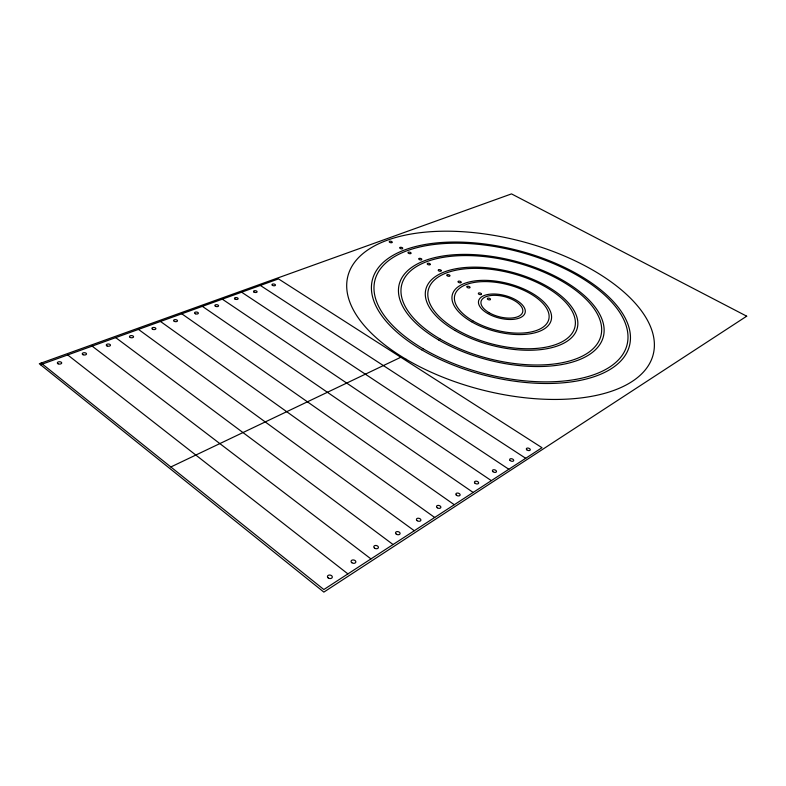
<?xml version="1.0" encoding="UTF-8"?>
<svg xmlns="http://www.w3.org/2000/svg" width="786" height="786" viewBox="0 0 786 786"><rect width="100%" height="100%" fill="white"/><g stroke="black" fill="none" stroke-linecap="round" stroke-linejoin="round"><path stroke-width="1.18" d="M170.847 466.972L400.821 357.257M40.538 364.733L278.499 278.902L541.996 447.696L323.852 589.539L41.147 363.073M260.353 285.446L525.706 458.287M241.636 292.205L508.827 469.262M222.32 299.171L491.329 480.639M202.375 306.363L473.162 492.458M181.782 313.791L454.288 504.72M160.491 321.474L434.687 517.473M138.483 329.413L414.291 530.737M115.709 337.626L393.069 544.531M92.129 346.125L370.953 558.915M67.704 354.938L347.903 573.898M392.076 242.54A1.592 0.727 11.3 0 1 390.583 242.678A1.592 0.727 11.3 0 1 389.237 241.98M389.345 241.39A1.592 0.727 11.3 0 1 390.848 241.253A1.592 0.727 11.3 0 1 392.185 241.95M402.619 248.681A1.601 0.737 11.6 0 1 401.106 248.808A1.601 0.737 11.6 0 1 399.769 248.091M399.877 247.502A1.601 0.737 11.6 0 1 401.391 247.364A1.601 0.737 11.6 0 1 402.746 248.081M410.911 253.495A1.611 0.737 11.8 0 1 409.378 253.623A1.611 0.737 11.8 0 1 408.042 252.895M408.15 252.316A1.611 0.737 11.8 0 1 409.683 252.178A1.611 0.737 11.8 0 1 411.039 252.915M421.689 259.753A1.621 0.747 12.1 0 1 420.137 259.881A1.621 0.747 12.1 0 1 418.791 259.125M418.918 258.545A1.621 0.747 12.1 0 1 420.471 258.417A1.621 0.747 12.1 0 1 421.817 259.174M430.158 264.676A1.621 0.757 12.3 0 1 428.586 264.803A1.621 0.757 12.3 0 1 427.23 264.027M427.368 263.457A1.621 0.757 12.3 0 1 428.93 263.33A1.621 0.757 12.3 0 1 430.286 264.106M441.162 271.062A1.631 0.766 12.6 0 1 439.57 271.199A1.631 0.766 12.6 0 1 438.215 270.394M438.342 269.834A1.631 0.766 12.6 0 1 439.934 269.706A1.631 0.766 12.6 0 1 441.29 270.502M449.808 276.083A1.641 0.776 12.8 0 1 448.207 276.22A1.641 0.776 12.8 0 1 446.831 275.395M446.969 274.845A1.641 0.776 12.8 0 1 448.57 274.717A1.641 0.776 12.8 0 1 449.946 275.532M461.048 282.616A1.651 0.786 13.2 0 1 459.427 282.744A1.651 0.786 13.2 0 1 458.051 281.899M458.179 281.359A1.651 0.786 13.2 0 1 459.8 281.221A1.651 0.786 13.2 0 1 461.176 282.066M469.881 287.745A1.66 0.786 13.4 0 1 468.24 287.873A1.66 0.786 13.4 0 1 466.855 287.008M466.992 286.477A1.66 0.786 13.4 0 1 468.633 286.34A1.66 0.786 13.4 0 1 470.008 287.204M481.356 294.406A1.67 0.796 13.8 0 1 479.706 294.544A1.67 0.796 13.8 0 1 478.31 293.65M478.448 293.129A1.67 0.796 13.8 0 1 480.099 292.991A1.67 0.796 13.8 0 1 481.494 293.885M490.385 299.653A1.68 0.806 14 0 1 488.705 299.78A1.68 0.806 14 0 1 487.31 298.877M487.438 298.375A1.68 0.806 14 0 1 489.098 298.218A1.68 0.806 14 0 1 490.513 299.132M746.7 316.188L323.861 592.104L39.3 363.741L511.499 193.896L746.7 316.188M406.077 359.261A157.603 76.851 14.4 0 0 652.891 355.626A157.603 76.851 14.4 0 0 442.616 231.222A157.603 76.851 14.4 0 0 406.077 359.261M455.045 330.503A78.158 37.925 14.4 0 0 577.179 328.489A78.158 37.925 14.4 0 0 472.465 267.161A78.158 37.925 14.4 0 0 455.045 330.503M456.47 329.58A75.613 36.687 14.4 0 0 574.713 327.772A75.613 36.687 14.4 0 0 473.555 268.38A75.613 36.687 14.4 0 0 456.47 329.58M438.49 339.866A105.363 51.188 14.4 0 0 603.206 337.194A105.363 51.188 14.4 0 0 462.168 254.409A105.363 51.188 14.4 0 0 438.49 339.866M421.718 349.829A132.687 64.58 14.4 0 0 629.262 346.508A132.687 64.58 14.4 0 0 451.803 242.068A132.687 64.58 14.4 0 0 421.718 349.829M423.104 348.748A130.122 63.322 14.4 0 0 626.786 345.732A130.122 63.322 14.4 0 0 453.011 243.208A130.122 63.322 14.4 0 0 423.104 348.748M487.615 313.447A24.002 11.633 14.4 0 0 525.097 312.799A24.002 11.633 14.4 0 0 492.881 294.003A24.002 11.633 14.4 0 0 487.615 313.447M439.885 338.874A102.809 49.94 14.4 0 0 600.74 336.447A102.809 49.94 14.4 0 0 463.318 255.588A102.809 49.94 14.4 0 0 439.885 338.874M472.867 320.865A48.516 23.511 14.4 0 0 548.697 319.676A48.516 23.511 14.4 0 0 483.744 281.604A48.516 23.511 14.4 0 0 472.867 320.865M471.413 321.7A51.051 24.749 14.4 0 0 551.153 320.364A51.051 24.749 14.4 0 0 482.692 280.347A51.051 24.749 14.4 0 0 471.413 321.7M489.098 312.681A21.477 10.405 14.4 0 0 522.651 312.14A21.477 10.405 14.4 0 0 493.873 295.31A21.477 10.405 14.4 0 0 489.098 312.681M272.428 285.357A1.788 0.884 8.1 0 0 275.414 285.318A1.788 0.884 8.1 0 0 273.322 283.972A1.788 0.884 8.1 0 0 272.428 285.357M526.777 449.779A2.044 1.179 17.1 0 0 530.157 450.123A2.044 1.179 17.1 0 0 528.005 448.059A2.044 1.179 17.1 0 0 526.777 449.779M234.935 299.014A1.847 0.943 6.9 0 0 238.06 298.965A1.847 0.943 6.9 0 0 235.947 297.55A1.847 0.943 6.9 0 0 234.935 299.014M492.812 471.58A2.112 1.267 16.3 0 0 496.339 471.924A2.112 1.267 16.3 0 0 494.168 469.743A2.112 1.267 16.3 0 0 492.812 471.58M253.976 292.078A1.818 0.914 7.5 0 0 257.032 292.038A1.818 0.914 7.5 0 0 254.919 290.653A1.818 0.914 7.5 0 0 253.976 292.078M510.094 460.478A2.073 1.218 16.7 0 0 513.553 460.822A2.073 1.218 16.7 0 0 511.391 458.7A2.073 1.218 16.7 0 0 510.094 460.478M174.394 321.415A1.965 1.022 4.9 0 0 177.489 320.875A1.965 1.022 4.9 0 0 174.738 319.666A1.965 1.022 4.9 0 0 174.394 321.415M437.301 507.785A2.23 1.425 14.6 0 0 440.858 507.451A2.23 1.425 14.6 0 0 437.959 505.408A2.23 1.425 14.6 0 0 437.301 507.785M130.28 337.499A2.053 1.091 3.4 0 0 133.561 336.909A2.053 1.091 3.4 0 0 130.741 335.642A2.053 1.091 3.4 0 0 130.28 337.499M396.291 534.136A2.319 1.543 13.1 0 0 400.045 533.753A2.319 1.543 13.1 0 0 397.087 531.582A2.319 1.543 13.1 0 0 396.291 534.136M107.063 345.958A2.093 1.12 2.5 0 0 110.443 345.349A2.093 1.12 2.5 0 0 107.594 344.052A2.093 1.12 2.5 0 0 107.063 345.958M374.509 548.117A2.368 1.611 12.1 0 0 378.371 547.714A2.368 1.611 12.1 0 0 375.394 545.474A2.368 1.611 12.1 0 0 374.509 548.117M58.105 363.81A2.201 1.189 0.8 0 0 61.681 363.152A2.201 1.189 0.8 0 0 58.783 361.796A2.201 1.189 0.8 0 0 58.105 363.81M328.155 577.897A2.466 1.749 9.7 0 0 332.252 577.435A2.466 1.749 9.7 0 0 329.216 575.047A2.466 1.749 9.7 0 0 328.155 577.897M215.649 306.373A1.886 0.963 6.3 0 0 218.577 305.872A1.886 0.963 6.3 0 0 215.885 304.713A1.886 0.963 6.3 0 0 215.649 306.373M474.872 483.085A2.152 1.317 15.8 0 0 478.478 483.429A2.152 1.317 15.8 0 0 476.306 481.179A2.152 1.317 15.8 0 0 474.872 483.085M83.021 354.722A2.142 1.15 1.7 0 0 86.499 354.093A2.142 1.15 1.7 0 0 83.621 352.767A2.142 1.15 1.7 0 0 83.021 354.722M351.823 562.697A2.417 1.67 11 0 0 355.793 562.255A2.417 1.67 11 0 0 352.786 559.946A2.417 1.67 11 0 0 351.823 562.697M195.36 313.771A1.926 0.992 5.6 0 0 198.367 313.25A1.926 0.992 5.6 0 0 195.645 312.062A1.926 0.992 5.6 0 0 195.36 313.771M456.253 495.033A2.181 1.366 15.3 0 0 459.948 495.377A2.181 1.366 15.3 0 0 457.766 493.068A2.181 1.366 15.3 0 0 456.253 495.033M152.71 329.314A2.004 1.051 4.2 0 0 155.893 328.754A2.004 1.051 4.2 0 0 153.113 327.516A2.004 1.051 4.2 0 0 152.71 329.314M417.199 520.696A2.27 1.484 13.9 0 0 420.854 520.342A2.27 1.484 13.9 0 0 417.926 518.229A2.27 1.484 13.9 0 0 417.199 520.696"/></g></svg>
